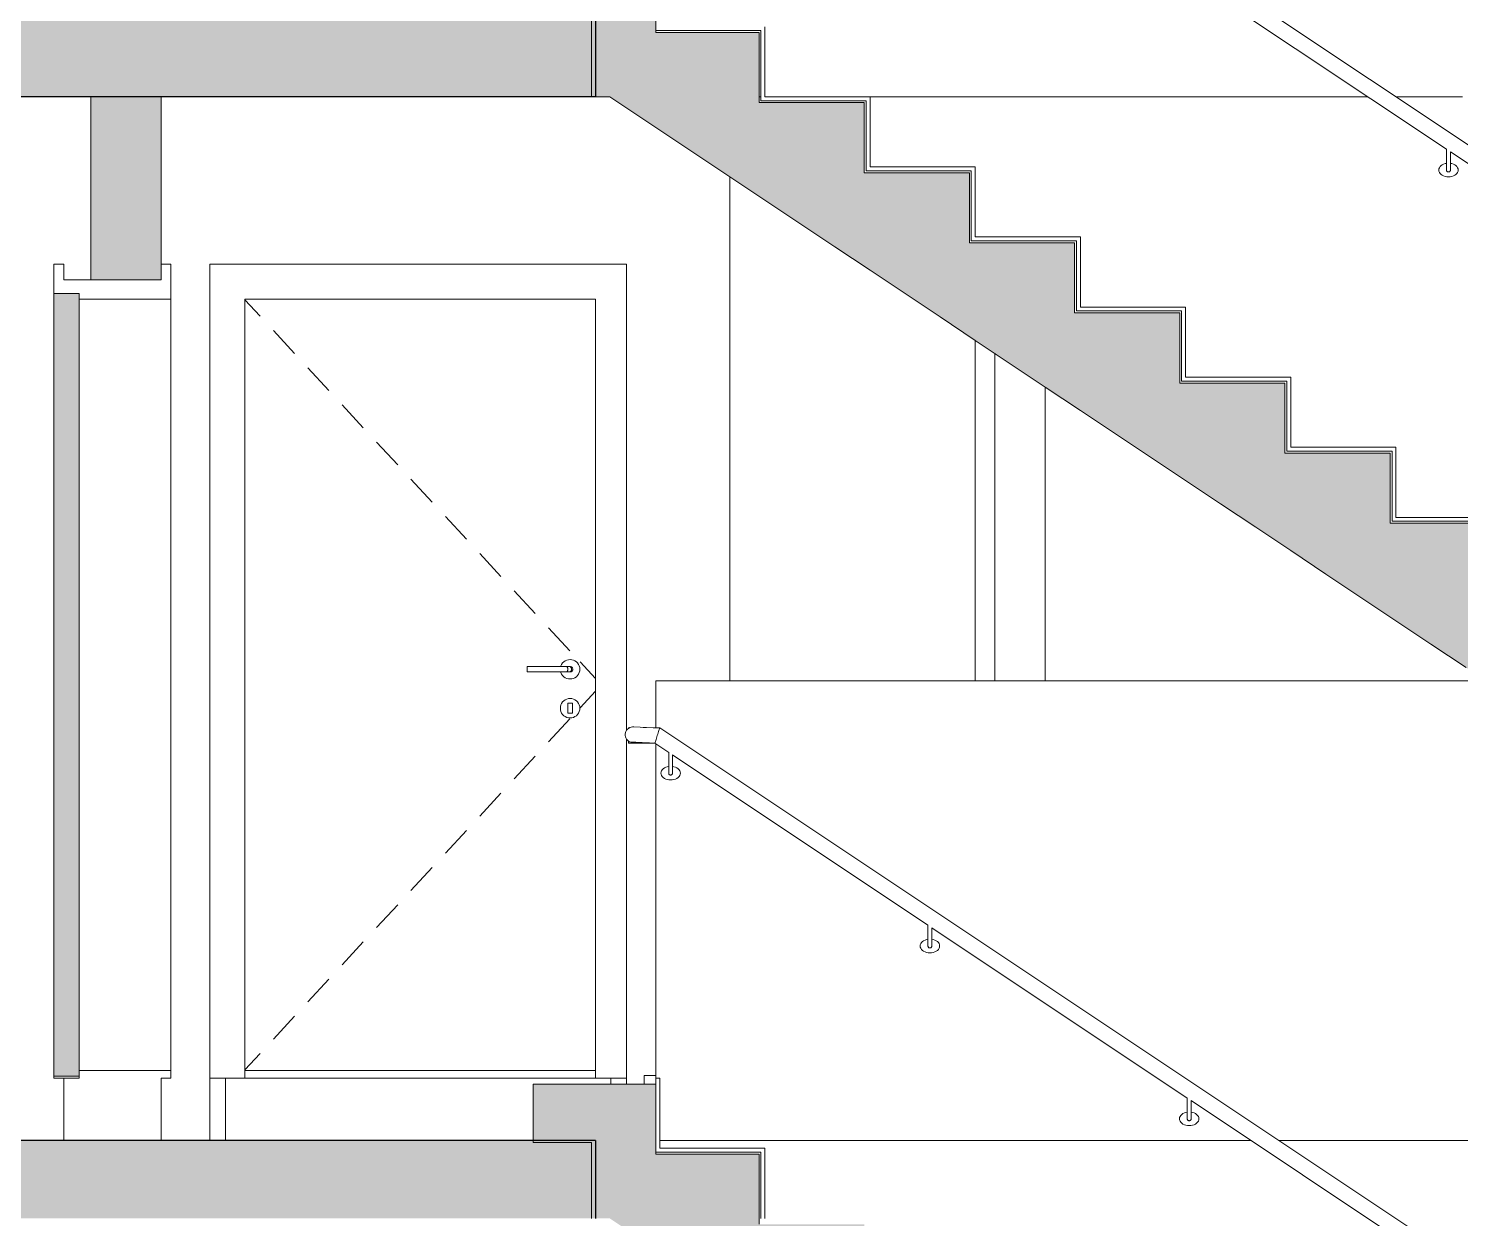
# Model space of a CAD drawing. Header units: metres. Extents: x -0.3 to 19.2, y -7 to 21.5.
# Drawn here: x 6.495 to 10.17, y 8.43 to 11.485 of the extents above; entities that cross this region are included whole.
import ezdxf

# ---------------------------------------------------------------- set-up
doc = ezdxf.new("R2010")
doc.units = ezdxf.units.M
doc.header["$MEASUREMENT"] = 0
for name, color, linetype in [('C_Schnitt C RB_1_120 Wand Innen tragend', 7, 'Continuous'), ('C_Schnitt C RB_1_210 Decke', 7, 'Continuous'), ('C_Schnitt C RB_1_410 Treppe', 7, 'Continuous'), ('C_Schnitt C RB_1_430 Aufzug', 7, 'Continuous'), ('C_Schnitt C RB_1_450 Absturzsicherung', 7, 'Continuous')]:
    doc.layers.add(name, color=color, linetype=linetype)

msp = doc.modelspace()

# ---------------------------------------------------------------- hatches: boundary and pattern name
at = {"layer": 'C_Schnitt C RB_1_120 Wand Innen tragend', "linetype": 'Continuous', "lineweight": 0, "true_color": 0x000000}
msp.add_hatch(color=18, dxfattribs=at).paths.add_polyline_path([(6.835, 10.84), (6.835, 11.31), (6.655, 11.31), (6.655, 10.84)])
at = {"layer": 'C_Schnitt C RB_1_120 Wand Innen tragend', "linetype": 'Continuous', "lineweight": 0, "true_color": 0x3f3f3f}
msp.add_hatch(color=250, dxfattribs=at).paths.add_polyline_path([(6.56, 10.805), (6.56, 8.795), (6.625, 8.795), (6.625, 10.805)])
at = {"layer": 'C_Schnitt C RB_1_210 Decke', "linetype": 'Continuous', "lineweight": 0, "true_color": 0x000000}
for points in [[(0.1594, 11.51), (0.1594, 11.31), (7.94, 11.31), (7.94, 11.505), (7.79, 11.505), (7.79, 11.51)], [(0.1594, 8.43), (7.94, 8.43), (7.94, 8.625), (7.79, 8.625), (7.79, 8.63), (0.1594, 8.63)]]:
    msp.add_hatch(color=18, dxfattribs=at).paths.add_polyline_path(points)
at = {"layer": 'C_Schnitt C RB_1_410 Treppe', "linetype": 'Continuous', "lineweight": 0, "true_color": 0x000000}
for points in [[(7.79, 11.655), (7.79, 11.505), (7.94, 11.505), (7.94, 11.31), (7.9869, 11.31), (12.3069, 8.43), (12.475, 8.43), (12.475, 8.635), (12.615, 8.635), (12.615, 8.775), (12.15, 8.775), (12.15, 8.955), (11.88, 8.955), (11.88, 9.135), (11.61, 9.135), (11.61, 9.315), (11.34, 9.315), (11.34, 9.495), (11.07, 9.495), (11.07, 9.675), (10.8, 9.675), (10.8, 9.855), (10.53, 9.855), (10.53, 10.035), (10.26, 10.035), (10.26, 10.215), (9.99, 10.215), (9.99, 10.395), (9.72, 10.395), (9.72, 10.575), (9.45, 10.575), (9.45, 10.755), (9.18, 10.755), (9.18, 10.935), (8.91, 10.935), (8.91, 11.115), (8.64, 11.115), (8.64, 11.295), (8.37, 11.295), (8.37, 11.475), (8.105, 11.475), (8.105, 11.655)], [(8.105, 8.775), (7.79, 8.775), (7.79, 8.625), (7.94, 8.625), (7.94, 8.43), (7.9869, 8.43), (12.3069, 5.55), (12.475, 5.55), (12.475, 5.755), (12.615, 5.755), (12.615, 5.895), (12.15, 5.895), (12.15, 6.075), (11.88, 6.075), (11.88, 6.255), (11.61, 6.255), (11.61, 6.435), (11.34, 6.435), (11.34, 6.615), (11.07, 6.615), (11.07, 6.795), (10.8, 6.795), (10.8, 6.975), (10.53, 6.975), (10.53, 7.155), (10.26, 7.155), (10.26, 7.335), (9.99, 7.335), (9.99, 7.515), (9.72, 7.515), (9.72, 7.695), (9.45, 7.695), (9.45, 7.875), (9.18, 7.875), (9.18, 8.055), (8.91, 8.055), (8.91, 8.235), (8.64, 8.235), (8.64, 8.415), (8.37, 8.415), (8.37, 8.595), (8.105, 8.595)]]:
    msp.add_hatch(color=18, dxfattribs=at).paths.add_polyline_path(points)

# ---------------------------------------------------------------- linework, layer by layer
at = {"layer": 'C_Schnitt C RB_1_120 Wand Innen tragend', "color": 7, "linetype": 'Continuous', "lineweight": 18, "ltscale": 1000}
for p, q in [((6.655, 11.31), (6.655, 10.84)), ((8.295, 9.81), (8.295, 11.1046)), ((6.835, 10.84), (6.655, 10.84)), ((8.925, 10.6846), (8.925, 9.81)), ((7, 8.63), (7, 8.79)), ((7.99, 8.79), (7.99, 8.775))]:
    msp.add_line(p, q, dxfattribs=at)
at = {"layer": 'C_Schnitt C RB_1_120 Wand Innen tragend', "color": 7, "linetype": 'Continuous', "lineweight": 13, "ltscale": 1000}
for p, q in [((6.585, 10.88), (6.56, 10.88)), ((6.585, 10.88), (6.585, 10.84)), ((6.86, 10.88), (6.835, 10.88)), ((6.96, 8.79), (6.96, 10.88)), ((6.96, 10.88), (8.03, 10.88)), ((8.03, 10.88), (8.03, 9.6832)), ((6.625, 10.805), (6.56, 10.805)), ((6.86, 10.79), (6.625, 10.79)), ((6.86, 10.79), (6.86, 8.79)), ((7.4299, 10.79), (7.05, 10.79)), ((7.05, 10.79), (7.05, 8.81)), ((7.05, 10.7888), (7.0893, 10.7463)), ((7.4949, 10.79), (7.4299, 10.79)), ((7.95, 10.79), (7.4949, 10.79)), ((7.95, 8.81), (7.95, 10.79)), ((7.1233, 10.7096), (7.1776, 10.6509)), ((7.2116, 10.6142), (7.2659, 10.5555)), ((7.2999, 10.5188), (7.3542, 10.46)), ((7.3882, 10.4233), (7.4425, 10.3646)), ((7.4765, 10.3279), (7.5308, 10.2692)), ((7.5648, 10.2325), (7.6191, 10.1738)), ((7.6531, 10.1371), (7.7074, 10.0784)), ((7.7414, 10.0417), (7.7957, 9.983)), ((7.8297, 9.9463), (7.884, 9.8875)), ((7.8615, 9.8486), (7.8633, 9.8525)), ((7.8633, 9.8525), (7.8658, 9.8561)), ((7.8658, 9.8561), (7.8689, 9.8592)), ((7.8689, 9.8592), (7.8725, 9.8617)), ((7.8725, 9.8617), (7.8764, 9.8635)), ((7.8764, 9.8635), (7.8807, 9.8646)), ((7.8807, 9.8646), (7.885, 9.865)), ((7.885, 9.865), (7.8893, 9.8646)), ((7.8893, 9.8646), (7.8936, 9.8635)), ((7.8936, 9.8635), (7.8975, 9.8617)), ((7.8975, 9.8617), (7.9011, 9.8592)), ((7.9011, 9.8592), (7.9042, 9.8561)), ((7.9042, 9.8561), (7.9067, 9.8525)), ((7.9067, 9.8525), (7.9085, 9.8486)), ((7.9107, 9.8587), (7.95, 9.8162)), ((7.775, 9.847), (7.775, 9.8469)), ((7.866, 9.847), (7.775, 9.847)), ((7.775, 9.8469), (7.775, 9.8466)), ((7.775, 9.8466), (7.775, 9.8461)), ((7.775, 9.8461), (7.775, 9.8454)), ((7.775, 9.8454), (7.775, 9.8445)), ((7.775, 9.8445), (7.775, 9.8435)), ((7.775, 9.8435), (7.775, 9.8424)), ((7.775, 9.8424), (7.775, 9.8412)), ((7.775, 9.8412), (7.775, 9.84)), ((7.775, 9.84), (7.775, 9.8388)), ((7.775, 9.8388), (7.775, 9.8376)), ((7.775, 9.8376), (7.775, 9.8365)), ((7.775, 9.8365), (7.775, 9.8355)), ((7.775, 9.8355), (7.775, 9.8346)), ((7.775, 9.8346), (7.775, 9.8339)), ((7.775, 9.8339), (7.775, 9.8334)), ((7.775, 9.8334), (7.775, 9.8331)), ((7.775, 9.8331), (7.775, 9.833)), ((7.866, 9.833), (7.775, 9.833)), ((7.8611, 9.847), (7.8615, 9.8486)), ((7.8615, 9.8314), (7.8611, 9.833)), ((7.8633, 9.8275), (7.8615, 9.8314)), ((7.8658, 9.8239), (7.8633, 9.8275)), ((7.8689, 9.8208), (7.8658, 9.8239)), ((7.8755, 9.847), (7.866, 9.847)), ((7.8755, 9.833), (7.866, 9.833)), ((7.8725, 9.8183), (7.8689, 9.8208)), ((7.8764, 9.8165), (7.8725, 9.8183)), ((7.8825, 9.847), (7.8755, 9.847)), ((7.8825, 9.833), (7.8755, 9.833)), ((7.8807, 9.8154), (7.8764, 9.8165)), ((7.8773, 9.8461), (7.8778, 9.8454)), ((7.8778, 9.8346), (7.8773, 9.8339)), ((7.8778, 9.8454), (7.8783, 9.8445)), ((7.8783, 9.8355), (7.8778, 9.8346)), ((7.8783, 9.8445), (7.8786, 9.8435)), ((7.8786, 9.8365), (7.8783, 9.8355)), ((7.8786, 9.8435), (7.8789, 9.8424)), ((7.8789, 9.8376), (7.8786, 9.8365)), ((7.8789, 9.8424), (7.8791, 9.8412)), ((7.8791, 9.8388), (7.8789, 9.8376)), ((7.8791, 9.8412), (7.8791, 9.84)), ((7.8791, 9.84), (7.8791, 9.8388)), ((7.885, 9.815), (7.8807, 9.8154)), ((7.885, 9.847), (7.8825, 9.847)), ((7.885, 9.833), (7.8825, 9.833)), ((7.885, 9.847), (7.8862, 9.8469)), ((7.8862, 9.8331), (7.885, 9.833)), ((7.8893, 9.8154), (7.885, 9.815)), ((7.8856, 9.8461), (7.8865, 9.8454)), ((7.8865, 9.8346), (7.8856, 9.8339)), ((7.8862, 9.8469), (7.8874, 9.8466)), ((7.8874, 9.8334), (7.8862, 9.8331)), ((7.8865, 9.8454), (7.8873, 9.8445)), ((7.8873, 9.8355), (7.8865, 9.8346)), ((7.8873, 9.8445), (7.8879, 9.8435)), ((7.8879, 9.8365), (7.8873, 9.8355)), ((7.8874, 9.8466), (7.8885, 9.8461)), ((7.8885, 9.8339), (7.8874, 9.8334)), ((7.8879, 9.8435), (7.8884, 9.8424)), ((7.8884, 9.8376), (7.8879, 9.8365)), ((7.8884, 9.8424), (7.8886, 9.8412)), ((7.8886, 9.8388), (7.8884, 9.8376)), ((7.8885, 9.8461), (7.8895, 9.8454)), ((7.8895, 9.8346), (7.8885, 9.8339)), ((7.8886, 9.8412), (7.8887, 9.84)), ((7.8887, 9.84), (7.8886, 9.8388)), ((7.8936, 9.8165), (7.8893, 9.8154)), ((7.8895, 9.8454), (7.8904, 9.8445)), ((7.8904, 9.8355), (7.8895, 9.8346)), ((7.8904, 9.8445), (7.8911, 9.8435)), ((7.8911, 9.8365), (7.8904, 9.8355)), ((7.8911, 9.8435), (7.8916, 9.8424)), ((7.8916, 9.8376), (7.8911, 9.8365)), ((7.8916, 9.8424), (7.8919, 9.8412)), ((7.8919, 9.8388), (7.8916, 9.8376)), ((7.8919, 9.8412), (7.892, 9.84)), ((7.892, 9.84), (7.8919, 9.8388)), ((7.8975, 9.8183), (7.8936, 9.8165)), ((7.9011, 9.8208), (7.8975, 9.8183)), ((7.9042, 9.8239), (7.9011, 9.8208)), ((7.9067, 9.8275), (7.9042, 9.8239)), ((7.9085, 9.8314), (7.9067, 9.8275)), ((7.9085, 9.8486), (7.9096, 9.8443)), ((7.9096, 9.8357), (7.9085, 9.8314)), ((7.9096, 9.8443), (7.91, 9.84)), ((7.91, 9.84), (7.9096, 9.8357)), ((7.9107, 9.7413), (7.95, 9.7838)), ((7.86, 9.74), (7.8604, 9.7443)), ((7.8604, 9.7443), (7.8615, 9.7486)), ((7.8615, 9.7486), (7.8633, 9.7525)), ((7.8633, 9.7525), (7.8658, 9.7561)), ((7.8658, 9.7561), (7.8689, 9.7592)), ((7.8689, 9.7592), (7.8725, 9.7617)), ((7.8725, 9.7617), (7.8764, 9.7635)), ((7.8764, 9.7635), (7.8807, 9.7646)), ((7.891, 9.753), (7.879, 9.753)), ((7.879, 9.753), (7.879, 9.727)), ((7.8807, 9.7646), (7.885, 9.765)), ((7.885, 9.765), (7.8893, 9.7646)), ((7.8893, 9.7646), (7.8936, 9.7635)), ((7.891, 9.727), (7.891, 9.753)), ((7.8936, 9.7635), (7.8975, 9.7617)), ((7.8975, 9.7617), (7.9011, 9.7592)), ((7.9011, 9.7592), (7.9042, 9.7561)), ((7.9042, 9.7561), (7.9067, 9.7525)), ((7.9067, 9.7525), (7.9085, 9.7486)), ((7.9085, 9.7486), (7.9096, 9.7443)), ((7.9096, 9.7443), (7.91, 9.74)), ((7.8297, 9.6537), (7.884, 9.7125)), ((7.8604, 9.7357), (7.86, 9.74)), ((7.8615, 9.7314), (7.8604, 9.7357)), ((7.8633, 9.7275), (7.8615, 9.7314)), ((7.8658, 9.7239), (7.8633, 9.7275)), ((7.8689, 9.7208), (7.8658, 9.7239)), ((7.8725, 9.7183), (7.8689, 9.7208)), ((7.8764, 9.7165), (7.8725, 9.7183)), ((7.8807, 9.7154), (7.8764, 9.7165)), ((7.879, 9.727), (7.891, 9.727)), ((7.885, 9.715), (7.8807, 9.7154)), ((7.8893, 9.7154), (7.885, 9.715)), ((7.8936, 9.7165), (7.8893, 9.7154)), ((7.8975, 9.7183), (7.8936, 9.7165)), ((7.9011, 9.7208), (7.8975, 9.7183)), ((7.9042, 9.7239), (7.9011, 9.7208)), ((7.9067, 9.7275), (7.9042, 9.7239)), ((7.9085, 9.7314), (7.9067, 9.7275)), ((7.9096, 9.7357), (7.9085, 9.7314)), ((7.91, 9.74), (7.9096, 9.7357)), ((8.03, 9.6606), (8.03, 8.79)), ((7.7414, 9.5583), (7.7957, 9.617)), ((7.6531, 9.4629), (7.7074, 9.5216)), ((7.5648, 9.3675), (7.6191, 9.4262)), ((7.4765, 9.2721), (7.5308, 9.3308)), ((7.3882, 9.1767), (7.4425, 9.2354)), ((7.2999, 9.0812), (7.3542, 9.14)), ((7.2116, 8.9858), (7.2659, 9.0445)), ((7.1233, 8.8904), (7.1776, 8.9491)), ((7.05, 8.8112), (7.0893, 8.8537)), ((6.56, 8.795), (6.56, 8.79)), ((6.625, 8.795), (6.56, 8.795)), ((6.585, 8.79), (6.56, 8.79)), ((6.585, 8.79), (6.585, 8.63)), ((6.625, 8.79), (6.585, 8.79)), ((6.625, 8.81), (6.625, 8.79)), ((6.625, 8.795), (6.625, 8.79)), ((6.835, 8.79), (6.835, 8.63)), ((6.86, 8.81), (6.86, 8.79)), ((6.96, 8.79), (6.96, 8.63)), ((7, 8.79), (6.96, 8.79)), ((7.05, 8.79), (7, 8.79)), ((7.95, 8.81), (7.05, 8.81)), ((7.05, 8.81), (7.05, 8.79)), ((7.05, 8.79), (7.95, 8.79)), ((7.95, 8.79), (7.95, 8.81)), ((7.99, 8.79), (7.95, 8.79)), ((8.03, 8.79), (7.99, 8.79)), ((8.03, 8.775), (8.03, 8.79))]:
    msp.add_line(p, q, dxfattribs=at)
at = {"layer": 'C_Schnitt C RB_1_120 Wand Innen tragend', "color": 7, "linetype": 'Continuous', "lineweight": 18, "ltscale": 1000, "flags": 128}
msp.add_lwpolyline([(6.835, 11.31), (6.835, 10.88), (6.835, 10.84)], dxfattribs=at)
at = {"layer": 'C_Schnitt C RB_1_120 Wand Innen tragend', "color": 7, "linetype": 'Continuous', "lineweight": 13, "ltscale": 1000, "flags": 128}
for points in [[(6.56, 10.88), (6.56, 10.84), (6.56, 10.805), (6.56, 8.795)], [(6.86, 10.88), (6.86, 10.84), (6.86, 10.79)], [(6.655, 10.84), (6.625, 10.84), (6.585, 10.84)], [(6.625, 10.805), (6.625, 10.79), (6.625, 8.795)], [(6.86, 8.81), (6.845, 8.81), (6.64, 8.81), (6.625, 8.81)], [(6.86, 8.79), (6.845, 8.79), (6.835, 8.79)]]:
    msp.add_lwpolyline(points, dxfattribs=at)
at = {"layer": 'C_Schnitt C RB_1_210 Decke', "color": 7, "linetype": 'Continuous', "lineweight": 25, "ltscale": 1000}
for p, q in [((7.95, 11.51), (7.95, 11.31)), ((6.655, 11.31), (0.3394, 11.31)), ((6.835, 11.31), (6.655, 11.31)), ((7.94, 11.31), (6.835, 11.31)), ((7.95, 11.31), (7.94, 11.31)), ((7.95, 8.63), (7.95, 8.43))]:
    msp.add_line(p, q, dxfattribs=at)
at = {"layer": 'C_Schnitt C RB_1_210 Decke', "color": 7, "linetype": 'Continuous', "lineweight": 25, "ltscale": 1000, "flags": 128}
msp.add_lwpolyline([(7.95, 8.63), (6.835, 8.63), (6.585, 8.63), (0.3394, 8.63)], dxfattribs=at)
at = {"layer": 'C_Schnitt C RB_1_410 Treppe', "color": 7, "linetype": 'Continuous', "lineweight": 13, "ltscale": 1000}
for p, q in [((12.165, 9.87), (8.115, 12.57)), ((10.135, 11.1753), (9.4794, 11.6124)), ((10.1351, 11.1753), (10.135, 11.1753)), ((10.135, 11.1753), (10.135, 11.1519)), ((10.1353, 11.1753), (10.1351, 11.1753)), ((10.1239, 11.1353), (10.1275, 11.1371)), ((10.1275, 11.1371), (10.1314, 11.1384)), ((10.1314, 11.1384), (10.135, 11.139)), ((10.135, 11.1519), (10.135, 11.1467)), ((10.135, 11.1467), (10.135, 11.1417)), ((10.135, 11.1417), (10.135, 11.1369)), ((10.135, 11.1369), (10.135, 11.1326)), ((10.145, 11.1686), (10.145, 11.1519)), ((10.8006, 10.7315), (10.145, 11.1686)), ((10.145, 11.1519), (10.145, 11.1467)), ((10.145, 11.1467), (10.145, 11.1417)), ((10.145, 11.1417), (10.145, 11.1369)), ((10.145, 11.139), (10.1486, 11.1384)), ((10.145, 11.1369), (10.145, 11.1326)), ((10.1486, 11.1384), (10.1525, 11.1371)), ((10.1525, 11.1371), (10.1561, 11.1353)), ((10.115, 11.1219), (10.1154, 11.125)), ((10.1154, 11.1189), (10.115, 11.1219)), ((10.1154, 11.125), (10.1165, 11.1279)), ((10.1165, 11.1159), (10.1154, 11.1189)), ((10.1165, 11.1279), (10.1183, 11.1307)), ((10.1183, 11.1132), (10.1165, 11.1159)), ((10.1183, 11.1307), (10.1208, 11.1332)), ((10.1208, 11.1107), (10.1183, 11.1132)), ((10.1208, 11.1332), (10.1239, 11.1353)), ((10.1239, 11.1085), (10.1208, 11.1107)), ((10.1275, 11.1068), (10.1239, 11.1085)), ((10.1314, 11.1055), (10.1275, 11.1068)), ((10.1357, 11.1047), (10.1314, 11.1055)), ((10.135, 11.1326), (10.135, 11.1289)), ((10.135, 11.1289), (10.135, 11.1259)), ((10.135, 11.1259), (10.135, 11.1237)), ((10.135, 11.1237), (10.135, 11.1224)), ((10.135, 11.1224), (10.135, 11.1219)), ((10.1351, 11.1211), (10.135, 11.1219)), ((10.1353, 11.1202), (10.1351, 11.1211)), ((10.1357, 11.1194), (10.1353, 11.1202)), ((10.1362, 11.1187), (10.1357, 11.1194)), ((10.14, 11.1044), (10.1357, 11.1047)), ((10.1368, 11.1181), (10.1362, 11.1187)), ((10.1375, 11.1176), (10.1368, 11.1181)), ((10.1383, 11.1172), (10.1375, 11.1176)), ((10.1391, 11.117), (10.1383, 11.1172)), ((10.14, 11.1169), (10.1391, 11.117)), ((10.1409, 11.117), (10.14, 11.1169)), ((10.1443, 11.1047), (10.14, 11.1044)), ((10.1417, 11.1172), (10.1409, 11.117)), ((10.1425, 11.1176), (10.1417, 11.1172)), ((10.1432, 11.1181), (10.1425, 11.1176)), ((10.1438, 11.1187), (10.1432, 11.1181)), ((10.1443, 11.1194), (10.1438, 11.1187)), ((10.1447, 11.1202), (10.1443, 11.1194)), ((10.1486, 11.1055), (10.1443, 11.1047)), ((10.1449, 11.1211), (10.1447, 11.1202)), ((10.145, 11.1219), (10.1449, 11.1211)), ((10.145, 11.1326), (10.145, 11.1289)), ((10.145, 11.1289), (10.145, 11.1259)), ((10.145, 11.1259), (10.145, 11.1237)), ((10.145, 11.1237), (10.145, 11.1224)), ((10.145, 11.1224), (10.145, 11.1219)), ((10.1525, 11.1068), (10.1486, 11.1055)), ((10.1561, 11.1085), (10.1525, 11.1068)), ((10.1561, 11.1353), (10.1592, 11.1332)), ((10.1592, 11.1107), (10.1561, 11.1085)), ((10.1592, 11.1332), (10.1617, 11.1307)), ((10.1617, 11.1132), (10.1592, 11.1107)), ((10.1617, 11.1307), (10.1635, 11.1279)), ((10.1635, 11.1159), (10.1617, 11.1132)), ((10.1635, 11.1279), (10.1646, 11.125)), ((10.1646, 11.1189), (10.1635, 11.1159)), ((10.1646, 11.125), (10.165, 11.1219)), ((10.165, 11.1219), (10.1646, 11.1189)), ((8.0265, 9.6702), (8.0266, 9.6737)), ((8.0271, 9.6668), (8.0265, 9.6702)), ((8.0266, 9.6737), (8.0272, 9.6772)), ((8.0283, 9.6635), (8.0271, 9.6668)), ((8.0272, 9.6772), (8.0284, 9.6804)), ((8.0284, 9.6804), (8.0301, 9.6834)), ((8.0301, 9.6834), (8.0324, 9.6861)), ((8.0324, 9.6861), (8.0351, 9.6883)), ((8.035, 9.6897), (8.035, 9.69)), ((8.038, 9.69), (8.035, 9.69)), ((8.035, 9.6888), (8.035, 9.6897)), ((8.035, 9.6883), (8.035, 9.6888)), ((8.0351, 9.6883), (8.0381, 9.6901)), ((8.0381, 9.6901), (8.0414, 9.6912)), ((8.0414, 9.6912), (8.0448, 9.6918)), ((8.0448, 9.6918), (8.0483, 9.6918)), ((8.1146, 9.6888), (8.0483, 9.6918)), ((8.1149, 9.6897), (8.073, 9.6907)), ((8.115, 9.69), (8.1022, 9.69)), ((8.1079, 9.6665), (8.1089, 9.67)), ((8.1089, 9.67), (8.11, 9.6735)), ((8.11, 9.6735), (8.111, 9.6768)), ((8.111, 9.6768), (8.112, 9.68)), ((8.112, 9.68), (8.1128, 9.6829)), ((8.1128, 9.6829), (8.1136, 9.6853)), ((8.1136, 9.6853), (8.1142, 9.6873)), ((8.1142, 9.6873), (8.1146, 9.6888)), ((8.1146, 9.6888), (8.1149, 9.6897)), ((8.1149, 9.6897), (8.115, 9.69)), ((12.165, 6.99), (8.115, 9.69)), ((8.03, 9.6605), (8.0283, 9.6635)), ((8.0323, 9.6578), (8.03, 9.6605)), ((8.0349, 9.6556), (8.0323, 9.6578)), ((8.0379, 9.6538), (8.0349, 9.6556)), ((8.035, 9.6547), (8.035, 9.6555)), ((8.035, 9.6527), (8.035, 9.6547)), ((8.035, 9.6512), (8.035, 9.6527)), ((8.035, 9.6503), (8.035, 9.6512)), ((8.035, 9.65), (8.035, 9.6503)), ((8.1029, 9.65), (8.035, 9.65)), ((8.0412, 9.6526), (8.0379, 9.6538)), ((8.1029, 9.65), (8.0379, 9.6538)), ((8.0446, 9.652), (8.0412, 9.6526)), ((8.0885, 9.6508), (8.0412, 9.6526)), ((8.0412, 9.6526), (8.055, 9.65)), ((8.0652, 9.6517), (8.0446, 9.652)), ((8.0446, 9.652), (8.0582, 9.6503)), ((8.0464, 9.6516), (8.0513, 9.6504)), ((8.1029, 9.65), (8.103, 9.6503)), ((8.1381, 9.6265), (8.1029, 9.65)), ((8.103, 9.6503), (8.1033, 9.6512)), ((8.1033, 9.6512), (8.1037, 9.6527)), ((8.1037, 9.6527), (8.1043, 9.6547)), ((8.1043, 9.6547), (8.1051, 9.6571)), ((8.1051, 9.6571), (8.1059, 9.66)), ((8.1059, 9.66), (8.1069, 9.6632)), ((8.1069, 9.6632), (8.1079, 9.6665)), ((8.1382, 9.6265), (8.1381, 9.6265)), ((8.1381, 9.6265), (8.1381, 9.6032)), ((8.1381, 9.6032), (8.1381, 9.598)), ((8.1381, 9.598), (8.1381, 9.5929)), ((8.1384, 9.6265), (8.1382, 9.6265)), ((8.1481, 9.6199), (8.1481, 9.6032)), ((8.8037, 9.1828), (8.1481, 9.6199)), ((8.1481, 9.6032), (8.1481, 9.598)), ((8.1481, 9.598), (8.1481, 9.5929)), ((8.1181, 9.5732), (8.1185, 9.5762)), ((8.1185, 9.5702), (8.1181, 9.5732)), ((8.1185, 9.5762), (8.1196, 9.5792)), ((8.1196, 9.5672), (8.1185, 9.5702)), ((8.1196, 9.5792), (8.1214, 9.582)), ((8.1214, 9.5645), (8.1196, 9.5672)), ((8.1214, 9.582), (8.1239, 9.5845)), ((8.1239, 9.562), (8.1214, 9.5645)), ((8.1239, 9.5845), (8.127, 9.5866)), ((8.127, 9.5598), (8.1239, 9.562)), ((8.127, 9.5866), (8.1306, 9.5884)), ((8.1306, 9.5581), (8.127, 9.5598)), ((8.1306, 9.5884), (8.1345, 9.5897)), ((8.1345, 9.5568), (8.1306, 9.5581)), ((8.1345, 9.5897), (8.1381, 9.5903)), ((8.1387, 9.556), (8.1345, 9.5568)), ((8.1381, 9.5929), (8.1381, 9.5882)), ((8.1381, 9.5882), (8.1381, 9.5839)), ((8.1381, 9.5839), (8.1381, 9.5802)), ((8.1381, 9.5802), (8.1381, 9.5772)), ((8.1381, 9.5772), (8.1381, 9.575)), ((8.1381, 9.575), (8.1381, 9.5737)), ((8.1381, 9.5737), (8.1381, 9.5732)), ((8.1382, 9.5723), (8.1381, 9.5732)), ((8.1384, 9.5715), (8.1382, 9.5723)), ((8.1387, 9.5707), (8.1384, 9.5715)), ((8.1392, 9.57), (8.1387, 9.5707)), ((8.1399, 9.5694), (8.1392, 9.57)), ((8.1406, 9.5689), (8.1399, 9.5694)), ((8.1414, 9.5685), (8.1406, 9.5689)), ((8.1422, 9.5683), (8.1414, 9.5685)), ((8.1431, 9.5682), (8.1422, 9.5683)), ((8.1439, 9.5683), (8.1431, 9.5682)), ((8.1448, 9.5685), (8.1439, 9.5683)), ((8.1456, 9.5689), (8.1448, 9.5685)), ((8.1463, 9.5694), (8.1456, 9.5689)), ((8.1469, 9.57), (8.1463, 9.5694)), ((8.1474, 9.5707), (8.1469, 9.57)), ((8.1478, 9.5715), (8.1474, 9.5707)), ((8.1516, 9.5568), (8.1474, 9.556)), ((8.148, 9.5723), (8.1478, 9.5715)), ((8.1481, 9.5732), (8.148, 9.5723)), ((8.1481, 9.5929), (8.1481, 9.5882)), ((8.1481, 9.5903), (8.1516, 9.5897)), ((8.1481, 9.5882), (8.1481, 9.5839)), ((8.1481, 9.5839), (8.1481, 9.5802)), ((8.1481, 9.5802), (8.1481, 9.5772)), ((8.1481, 9.5772), (8.1481, 9.575)), ((8.1481, 9.575), (8.1481, 9.5737)), ((8.1481, 9.5737), (8.1481, 9.5732)), ((8.1516, 9.5897), (8.1556, 9.5884)), ((8.1556, 9.5581), (8.1516, 9.5568)), ((8.1556, 9.5884), (8.1591, 9.5866)), ((8.1591, 9.5598), (8.1556, 9.5581)), ((8.1591, 9.5866), (8.1622, 9.5845)), ((8.1622, 9.562), (8.1591, 9.5598)), ((8.1622, 9.5845), (8.1647, 9.582)), ((8.1647, 9.5645), (8.1622, 9.562)), ((8.1647, 9.582), (8.1666, 9.5792)), ((8.1666, 9.5672), (8.1647, 9.5645)), ((8.1666, 9.5792), (8.1677, 9.5762)), ((8.1677, 9.5702), (8.1666, 9.5672)), ((8.1677, 9.5762), (8.1681, 9.5732)), ((8.1681, 9.5732), (8.1677, 9.5702)), ((8.1431, 9.5557), (8.1387, 9.556)), ((8.1474, 9.556), (8.1431, 9.5557)), ((8.8038, 9.1828), (8.8037, 9.1828)), ((8.8037, 9.1828), (8.8037, 9.1594)), ((8.8037, 9.1594), (8.8037, 9.1542)), ((8.8037, 9.1542), (8.8037, 9.1492)), ((8.804, 9.1828), (8.8038, 9.1828)), ((8.8137, 9.1761), (8.8137, 9.1594)), ((9.4694, 8.739), (8.8137, 9.1761)), ((8.8137, 9.1594), (8.8137, 9.1542)), ((8.8137, 9.1542), (8.8137, 9.1492)), ((8.7837, 9.1294), (8.7841, 9.1325)), ((8.7841, 9.1264), (8.7837, 9.1294)), ((8.7841, 9.1325), (8.7852, 9.1354)), ((8.7852, 9.1235), (8.7841, 9.1264)), ((8.7852, 9.1354), (8.7871, 9.1382)), ((8.7871, 9.1207), (8.7852, 9.1235)), ((8.7871, 9.1382), (8.7896, 9.1407)), ((8.7896, 9.1182), (8.7871, 9.1207)), ((8.7896, 9.1407), (8.7926, 9.1429)), ((8.7926, 9.116), (8.7896, 9.1182)), ((8.7926, 9.1429), (8.7962, 9.1446)), ((8.7962, 9.1143), (8.7926, 9.116)), ((8.7962, 9.1446), (8.8002, 9.1459)), ((8.8002, 9.1459), (8.8037, 9.1466)), ((8.8037, 9.1492), (8.8037, 9.1444)), ((8.8037, 9.1444), (8.8037, 9.1402)), ((8.8037, 9.1402), (8.8037, 9.1365)), ((8.8037, 9.1365), (8.8037, 9.1335)), ((8.8037, 9.1335), (8.8037, 9.1313)), ((8.8037, 9.1313), (8.8037, 9.1299)), ((8.8037, 9.1299), (8.8037, 9.1294)), ((8.8038, 9.1286), (8.8037, 9.1294)), ((8.804, 9.1277), (8.8038, 9.1286)), ((8.8044, 9.1269), (8.804, 9.1277)), ((8.8049, 9.1262), (8.8044, 9.1269)), ((8.8055, 9.1256), (8.8049, 9.1262)), ((8.8062, 9.1251), (8.8055, 9.1256)), ((8.807, 9.1247), (8.8062, 9.1251)), ((8.8079, 9.1245), (8.807, 9.1247)), ((8.8087, 9.1244), (8.8079, 9.1245)), ((8.8096, 9.1245), (8.8087, 9.1244)), ((8.8104, 9.1247), (8.8096, 9.1245)), ((8.8112, 9.1251), (8.8104, 9.1247)), ((8.8119, 9.1256), (8.8112, 9.1251)), ((8.8125, 9.1262), (8.8119, 9.1256)), ((8.813, 9.1269), (8.8125, 9.1262)), ((8.8134, 9.1277), (8.813, 9.1269)), ((8.8136, 9.1286), (8.8134, 9.1277)), ((8.8137, 9.1294), (8.8136, 9.1286)), ((8.8137, 9.1492), (8.8137, 9.1444)), ((8.8137, 9.1466), (8.8173, 9.1459)), ((8.8137, 9.1444), (8.8137, 9.1402)), ((8.8137, 9.1402), (8.8137, 9.1365)), ((8.8137, 9.1365), (8.8137, 9.1335)), ((8.8137, 9.1335), (8.8137, 9.1313)), ((8.8137, 9.1313), (8.8137, 9.1299)), ((8.8137, 9.1299), (8.8137, 9.1294)), ((8.8173, 9.1459), (8.8212, 9.1446)), ((8.8212, 9.1446), (8.8248, 9.1429)), ((8.8248, 9.116), (8.8212, 9.1143)), ((8.8248, 9.1429), (8.8279, 9.1407)), ((8.8279, 9.1182), (8.8248, 9.116)), ((8.8279, 9.1407), (8.8304, 9.1382)), ((8.8304, 9.1207), (8.8279, 9.1182)), ((8.8304, 9.1382), (8.8322, 9.1354)), ((8.8322, 9.1235), (8.8304, 9.1207)), ((8.8322, 9.1354), (8.8333, 9.1325)), ((8.8333, 9.1264), (8.8322, 9.1235)), ((8.8333, 9.1325), (8.8337, 9.1294)), ((8.8337, 9.1294), (8.8333, 9.1264)), ((8.8002, 9.113), (8.7962, 9.1143)), ((8.8044, 9.1122), (8.8002, 9.113)), ((8.8087, 9.1119), (8.8044, 9.1122)), ((8.8131, 9.1122), (8.8087, 9.1119)), ((8.8173, 9.113), (8.8131, 9.1122)), ((8.8212, 9.1143), (8.8173, 9.113)), ((9.4697, 8.739), (9.4694, 8.739)), ((9.4694, 8.739), (9.4694, 8.739)), ((9.4694, 8.739), (9.4694, 8.7157)), ((9.4694, 8.7157), (9.4694, 8.7105)), ((9.4794, 8.7324), (9.4794, 8.7157)), ((10.135, 8.2953), (9.4794, 8.7324)), ((9.4794, 8.7157), (9.4794, 8.7105)), ((9.4494, 8.6857), (9.4497, 8.6887)), ((9.4497, 8.6826), (9.4494, 8.6857)), ((9.4497, 8.6887), (9.4509, 8.6917)), ((9.4509, 8.6797), (9.4497, 8.6826)), ((9.4509, 8.6917), (9.4527, 8.6944)), ((9.4527, 8.6769), (9.4509, 8.6797)), ((9.4527, 8.6944), (9.4552, 8.6969)), ((9.4552, 8.6744), (9.4527, 8.6769)), ((9.4552, 8.6969), (9.4583, 8.6991)), ((9.4583, 8.6723), (9.4552, 8.6744)), ((9.4583, 8.6991), (9.4619, 8.7008)), ((9.4619, 8.7008), (9.4658, 8.7021)), ((9.4658, 8.7021), (9.4694, 8.7028)), ((9.4694, 8.7105), (9.4694, 8.7054)), ((9.4694, 8.7054), (9.4694, 8.7007)), ((9.4694, 8.7007), (9.4694, 8.6964)), ((9.4694, 8.6964), (9.4694, 8.6927)), ((9.4694, 8.6927), (9.4694, 8.6897)), ((9.4694, 8.6897), (9.4694, 8.6875)), ((9.4694, 8.6875), (9.4694, 8.6861)), ((9.4694, 8.6861), (9.4694, 8.6857)), ((9.4694, 8.6848), (9.4694, 8.6857)), ((9.4697, 8.684), (9.4694, 8.6848)), ((9.47, 8.6832), (9.4697, 8.684)), ((9.4705, 8.6825), (9.47, 8.6832)), ((9.4711, 8.6819), (9.4705, 8.6825)), ((9.4719, 8.6814), (9.4711, 8.6819)), ((9.4726, 8.681), (9.4719, 8.6814)), ((9.4735, 8.6808), (9.4726, 8.681)), ((9.4744, 8.6807), (9.4735, 8.6808)), ((9.4752, 8.6808), (9.4744, 8.6807)), ((9.4761, 8.681), (9.4752, 8.6808)), ((9.4769, 8.6814), (9.4761, 8.681)), ((9.4776, 8.6819), (9.4769, 8.6814)), ((9.4782, 8.6825), (9.4776, 8.6819)), ((9.4787, 8.6832), (9.4782, 8.6825)), ((9.4791, 8.684), (9.4787, 8.6832)), ((9.4793, 8.6848), (9.4791, 8.684)), ((9.4794, 8.6857), (9.4793, 8.6848)), ((9.4794, 8.7105), (9.4794, 8.7054)), ((9.4794, 8.7054), (9.4794, 8.7007)), ((9.4794, 8.7028), (9.4829, 8.7021)), ((9.4794, 8.7007), (9.4794, 8.6964)), ((9.4794, 8.6964), (9.4794, 8.6927)), ((9.4794, 8.6927), (9.4794, 8.6897)), ((9.4794, 8.6897), (9.4794, 8.6875)), ((9.4794, 8.6875), (9.4794, 8.6861)), ((9.4794, 8.6861), (9.4794, 8.6857)), ((9.4829, 8.7021), (9.4869, 8.7008)), ((9.4869, 8.7008), (9.4904, 8.6991)), ((9.4904, 8.6991), (9.4935, 8.6969)), ((9.4935, 8.6744), (9.4904, 8.6723)), ((9.4935, 8.6969), (9.496, 8.6944)), ((9.496, 8.6769), (9.4935, 8.6744)), ((9.496, 8.6944), (9.4979, 8.6917)), ((9.4979, 8.6797), (9.496, 8.6769)), ((9.4979, 8.6917), (9.499, 8.6887)), ((9.499, 8.6826), (9.4979, 8.6797)), ((9.499, 8.6887), (9.4994, 8.6857)), ((9.4994, 8.6857), (9.499, 8.6826)), ((9.4619, 8.6705), (9.4583, 8.6723)), ((9.4658, 8.6692), (9.4619, 8.6705)), ((9.47, 8.6685), (9.4658, 8.6692)), ((9.4744, 8.6682), (9.47, 8.6685)), ((9.4787, 8.6685), (9.4744, 8.6682)), ((9.4829, 8.6692), (9.4787, 8.6685)), ((9.4869, 8.6705), (9.4829, 8.6692)), ((9.4904, 8.6723), (9.4869, 8.6705))]:
    msp.add_line(p, q, dxfattribs=at)
at = {"layer": 'C_Schnitt C RB_1_410 Treppe', "color": 7, "linetype": 'Continuous', "lineweight": 18, "ltscale": 1000}
for p, q in [((7.94, 11.505), (7.94, 11.31)), ((8.375, 11.48), (8.105, 11.48)), ((8.105, 11.48), (8.105, 11.475)), ((8.37, 11.475), (8.105, 11.475)), ((8.37, 11.475), (8.37, 11.295)), ((8.375, 11.48), (8.375, 11.31)), ((8.385, 11.49), (8.385, 11.48)), ((8.385, 11.48), (8.385, 11.31)), ((7.9869, 11.31), (7.95, 11.31)), ((8.64, 11.295), (8.37, 11.295)), ((8.375, 11.31), (8.375, 11.3)), ((8.645, 11.3), (8.375, 11.3)), ((8.655, 11.31), (8.385, 11.31)), ((8.64, 11.295), (8.64, 11.115)), ((8.645, 11.3), (8.645, 11.13)), ((8.655, 11.31), (8.655, 11.3)), ((8.655, 11.3), (8.655, 11.13)), ((8.91, 11.115), (8.64, 11.115)), ((8.645, 11.13), (8.645, 11.12)), ((8.915, 11.12), (8.645, 11.12)), ((8.925, 11.13), (8.655, 11.13)), ((8.91, 11.115), (8.91, 10.935)), ((8.915, 11.12), (8.915, 10.95)), ((8.925, 11.13), (8.925, 11.12)), ((8.925, 11.12), (8.925, 10.95)), ((9.18, 10.935), (8.91, 10.935)), ((8.915, 10.95), (8.915, 10.94)), ((9.185, 10.94), (8.915, 10.94)), ((9.195, 10.95), (8.925, 10.95)), ((9.18, 10.935), (9.18, 10.755)), ((9.185, 10.94), (9.185, 10.77)), ((9.195, 10.95), (9.195, 10.94)), ((9.195, 10.94), (9.195, 10.77)), ((9.185, 10.77), (9.185, 10.76)), ((9.465, 10.77), (9.195, 10.77)), ((9.465, 10.77), (9.465, 10.76)), ((9.45, 10.755), (9.18, 10.755)), ((9.455, 10.76), (9.185, 10.76)), ((9.45, 10.755), (9.45, 10.575)), ((9.455, 10.76), (9.455, 10.59)), ((9.465, 10.76), (9.465, 10.59)), ((9.455, 10.59), (9.455, 10.58)), ((9.735, 10.59), (9.465, 10.59)), ((9.735, 10.59), (9.735, 10.58)), ((9.72, 10.575), (9.45, 10.575)), ((9.725, 10.58), (9.455, 10.58)), ((9.72, 10.575), (9.72, 10.395)), ((9.725, 10.58), (9.725, 10.41)), ((9.735, 10.58), (9.735, 10.41)), ((9.725, 10.41), (9.725, 10.4)), ((10.005, 10.41), (9.735, 10.41)), ((10.005, 10.41), (10.005, 10.4)), ((9.99, 10.395), (9.72, 10.395)), ((9.995, 10.4), (9.725, 10.4)), ((9.99, 10.395), (9.99, 10.215)), ((9.995, 10.4), (9.995, 10.23)), ((10.005, 10.4), (10.005, 10.23)), ((9.995, 10.23), (9.995, 10.22)), ((10.265, 10.22), (9.995, 10.22)), ((10.275, 10.23), (10.005, 10.23)), ((10.26, 10.215), (9.99, 10.215)), ((8.105, 8.79), (8.105, 8.775)), ((8.115, 8.79), (8.105, 8.79)), ((8.115, 8.79), (8.115, 8.61)), ((7.79, 8.775), (7.79, 8.625)), ((8.105, 8.775), (7.79, 8.775)), ((8.105, 8.775), (8.105, 8.61)), ((7.94, 8.625), (7.79, 8.625)), ((7.94, 8.625), (7.94, 8.43)), ((8.105, 8.61), (8.105, 8.6)), ((8.385, 8.61), (8.115, 8.61)), ((8.385, 8.61), (8.385, 8.6)), ((8.105, 8.6), (8.105, 8.595)), ((8.375, 8.6), (8.105, 8.6)), ((8.37, 8.595), (8.105, 8.595)), ((8.37, 8.595), (8.37, 8.415)), ((8.375, 8.6), (8.375, 8.43)), ((8.385, 8.6), (8.385, 8.43))]:
    msp.add_line(p, q, dxfattribs=at)
at = {"layer": 'C_Schnitt C RB_1_410 Treppe', "color": 255, "linetype": 'Continuous', "lineweight": 0, "ltscale": 1000}
for p, q in [((8.075, 8.7967), (8.105, 8.7967)), ((8.075, 8.775), (8.075, 8.7967)), ((8.105, 8.7967), (8.105, 8.79))]:
    msp.add_line(p, q, dxfattribs=at)
at = {"layer": 'C_Schnitt C RB_1_410 Treppe', "color": 7, "linetype": 'Continuous', "lineweight": 18, "ltscale": 1000, "flags": 128}
for points in [[(8.105, 11.655), (8.105, 11.49), (8.105, 11.48)], [(7.9869, 11.31), (8.205, 11.1646), (8.295, 11.1046), (8.385, 11.0446), (8.475, 10.9846), (8.565, 10.9246), (8.655, 10.8646), (8.745, 10.8046), (8.835, 10.7446), (8.925, 10.6846), (9.015, 10.6246), (9.105, 10.5646), (9.195, 10.5046), (9.285, 10.4446), (9.375, 10.3846), (9.465, 10.3246), (9.555, 10.2646), (9.645, 10.2046), (9.735, 10.1446), (9.825, 10.0846), (9.915, 10.0246), (10.005, 9.9646), (10.095, 9.9046), (10.185, 9.8446)]]:
    msp.add_lwpolyline(points, dxfattribs=at)
at = {"layer": 'C_Schnitt C RB_1_430 Aufzug', "color": 7, "linetype": 'Continuous', "lineweight": 18, "ltscale": 1000}
for p, q in [((8.975, 9.81), (8.975, 10.6513)), ((9.105, 10.5646), (9.105, 9.81))]:
    msp.add_line(p, q, dxfattribs=at)
at = {"layer": 'C_Schnitt C RB_1_450 Absturzsicherung', "color": 7, "linetype": 'Continuous', "lineweight": 18, "ltscale": 1000}
for p, q in [((8.375, 11.31), (8.37, 11.31)), ((9.9329, 11.31), (8.655, 11.31)), ((10.176, 11.31), (10.005, 11.31)), ((8.105, 9.81), (10.2369, 9.81)), ((8.105, 9.81), (8.105, 9.69)), ((8.105, 9.6486), (8.105, 8.7967)), ((8.115, 8.63), (9.6329, 8.63)), ((9.705, 8.63), (12.0069, 8.63))]:
    msp.add_line(p, q, dxfattribs=at)

doc.saveas('drawing.dxf')
